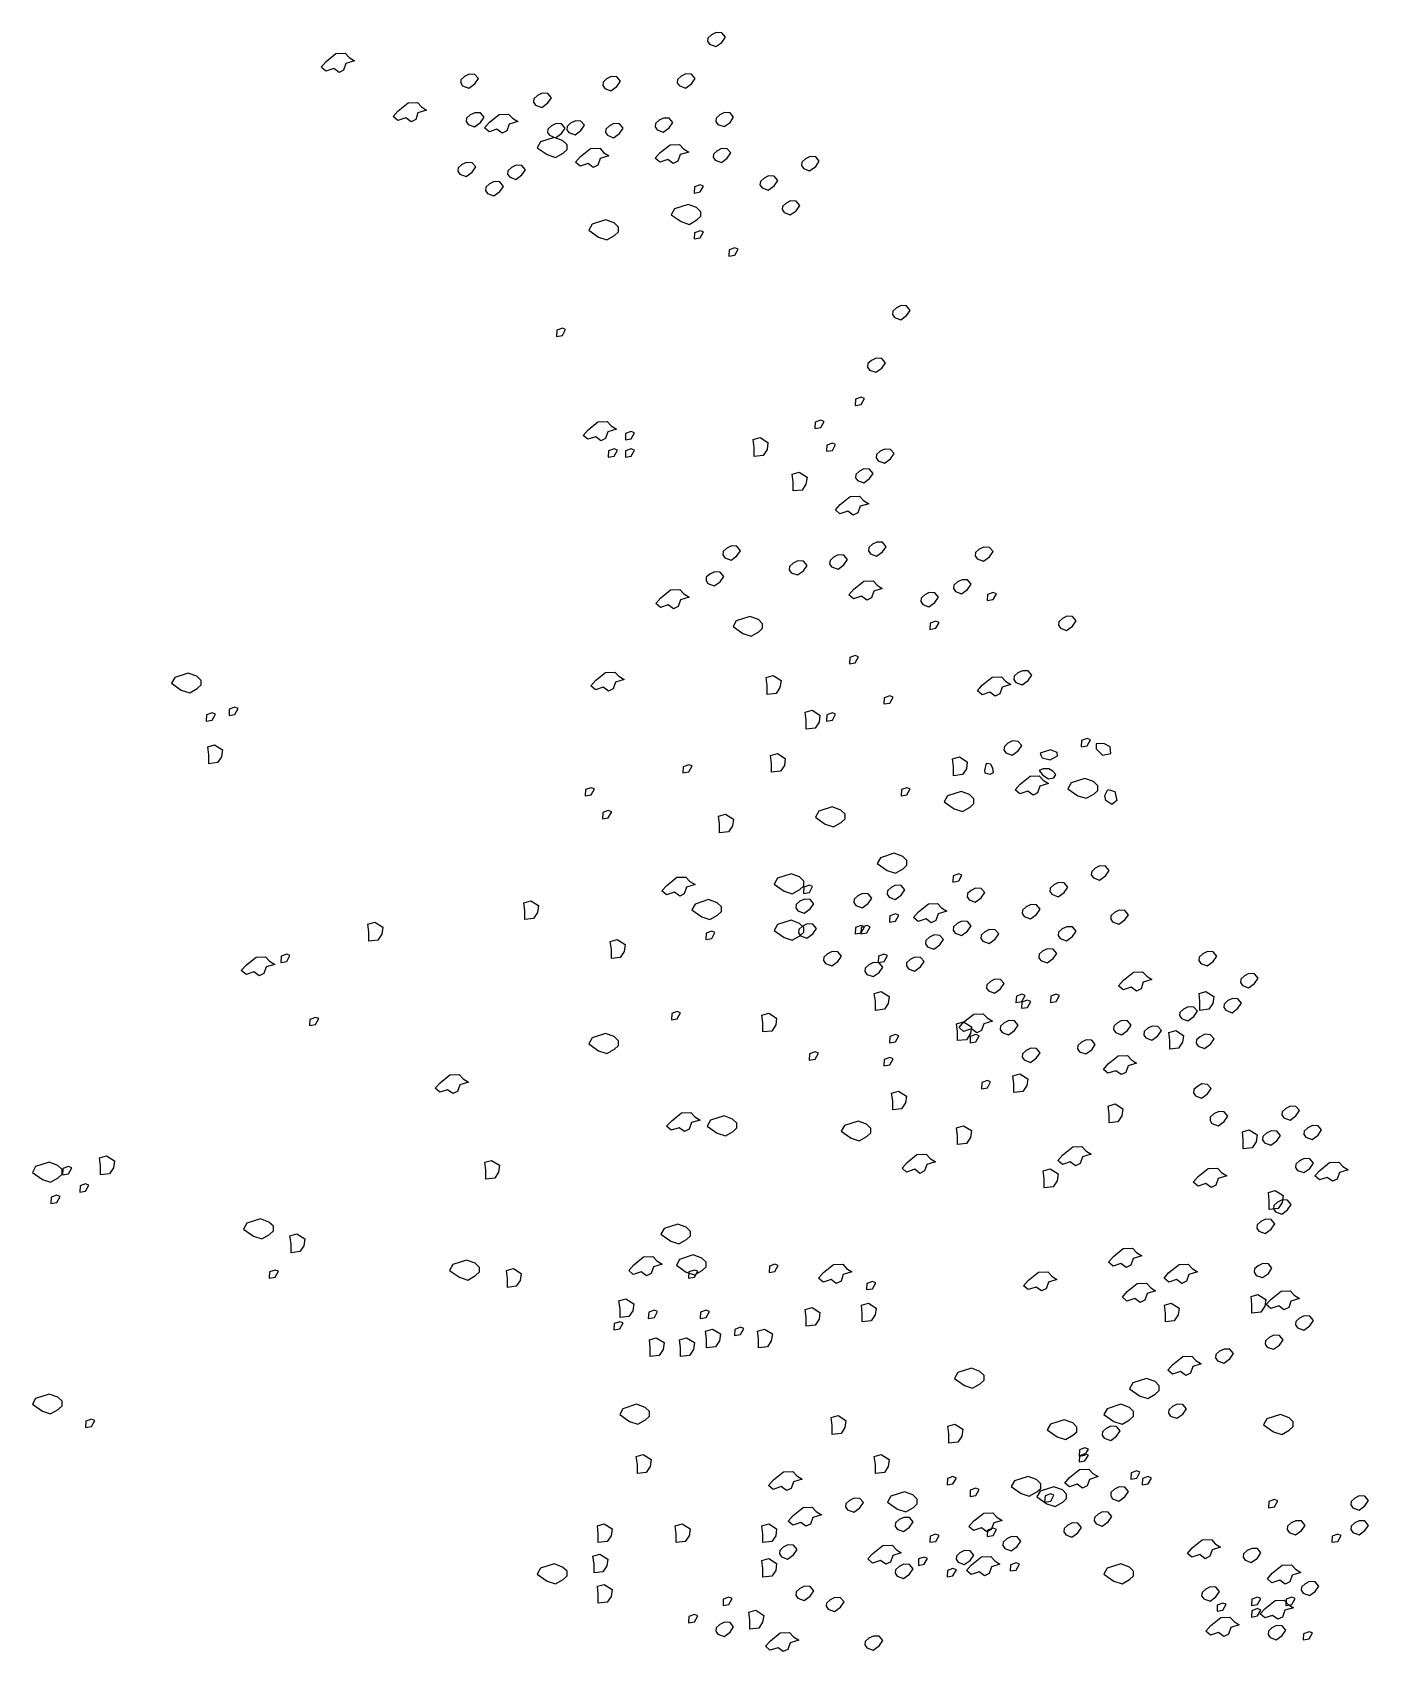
# Model space of a CAD drawing. Header units: millimetres. Extents: x 462666 to 1244237, y 2328025 to 3795663.
# Drawn here: x 1096930 to 1099229, y 2761640 to 2764426 of the extents above; entities that cross this region are included whole.
import ezdxf

# ---------------------------------------------------------------- set-up
doc = ezdxf.new("R2010")
doc.units = ezdxf.units.MM
doc.layers.add('arbre', color=250, linetype='Continuous')

# ---------------------------------------------------------------- blocks, each defined once
blk = doc.blocks.new('arbre3')
at = {"layer": 'arbre', "color": 252}
for points in [[(262.336, 36.192), (262.377, 36.177), (262.417, 36.205), (262.441, 36.24), (262.417, 36.268), (262.38, 36.27), (262.349, 36.255), (262.325, 36.233), (262.323, 36.212)], [(259.812, 36.079), (259.877, 36.131), (259.938, 36.133), (259.964, 36.105), (259.999, 36.083), (259.942, 36.066), (259.927, 36.022), (259.897, 36.007), (259.862, 36.033), (259.81, 36.016), (259.779, 36.042)], [(260.711, 35.918), (260.752, 35.903), (260.791, 35.931), (260.815, 35.966), (260.791, 35.994), (260.754, 35.996), (260.724, 35.981), (260.7, 35.959), (260.698, 35.938)], [(261.646, 35.901), (261.687, 35.886), (261.726, 35.915), (261.75, 35.949), (261.726, 35.978), (261.689, 35.98), (261.659, 35.965), (261.635, 35.943), (261.633, 35.921)], [(262.136, 35.92), (262.178, 35.904), (262.217, 35.933), (262.241, 35.967), (262.217, 35.996), (262.18, 35.998), (262.149, 35.983), (262.125, 35.961), (262.123, 35.939)], [(261.191, 35.792), (261.232, 35.777), (261.272, 35.806), (261.295, 35.84), (261.272, 35.869), (261.235, 35.871), (261.204, 35.855), (261.18, 35.834), (261.178, 35.812)], [(260.287, 35.754), (260.352, 35.806), (260.413, 35.808), (260.439, 35.78), (260.474, 35.758), (260.417, 35.741), (260.402, 35.697), (260.372, 35.682), (260.337, 35.708), (260.285, 35.691), (260.254, 35.717)], [(260.747, 35.664), (260.789, 35.649), (260.828, 35.677), (260.852, 35.712), (260.828, 35.74), (260.791, 35.742), (260.76, 35.727), (260.736, 35.705), (260.734, 35.683)], [(260.887, 35.679), (260.952, 35.731), (261.013, 35.733), (261.039, 35.705), (261.074, 35.683), (261.017, 35.666), (261.002, 35.622), (260.971, 35.607), (260.937, 35.633), (260.885, 35.616), (260.854, 35.642)], [(261.991, 35.629), (262.032, 35.614), (262.071, 35.642), (262.095, 35.677), (262.071, 35.705), (262.034, 35.707), (262.004, 35.692), (261.98, 35.67), (261.978, 35.649)], [(262.391, 35.665), (262.432, 35.65), (262.471, 35.678), (262.495, 35.713), (262.471, 35.741), (262.434, 35.744), (262.404, 35.728), (262.38, 35.707), (262.378, 35.685)], [(261.282, 35.593), (261.323, 35.577), (261.362, 35.606), (261.386, 35.64), (261.362, 35.669), (261.326, 35.671), (261.295, 35.656), (261.271, 35.634), (261.269, 35.612)], [(261.409, 35.611), (261.451, 35.596), (261.49, 35.624), (261.514, 35.659), (261.49, 35.687), (261.453, 35.689), (261.422, 35.674), (261.398, 35.652), (261.396, 35.63)], [(261.664, 35.593), (261.705, 35.577), (261.744, 35.606), (261.768, 35.64), (261.744, 35.669), (261.707, 35.671), (261.677, 35.656), (261.653, 35.634), (261.651, 35.612)], [(261.267, 35.466), (261.322, 35.448), (261.372, 35.476), (261.398, 35.5), (261.398, 35.531), (261.369, 35.559), (261.313, 35.579), (261.224, 35.55), (261.202, 35.511)], [(261.487, 35.454), (261.552, 35.506), (261.613, 35.508), (261.639, 35.48), (261.674, 35.458), (261.617, 35.441), (261.602, 35.397), (261.571, 35.382), (261.537, 35.408), (261.485, 35.391), (261.454, 35.417)], [(262.012, 35.479), (262.077, 35.531), (262.138, 35.533), (262.164, 35.505), (262.199, 35.483), (262.142, 35.466), (262.127, 35.422), (262.096, 35.407), (262.062, 35.433), (262.009, 35.416), (261.979, 35.442)], [(262.373, 35.429), (262.414, 35.414), (262.453, 35.442), (262.477, 35.477), (262.453, 35.505), (262.416, 35.507), (262.386, 35.492), (262.362, 35.47), (262.36, 35.449)], [(260.693, 35.337), (260.734, 35.322), (260.773, 35.35), (260.797, 35.385), (260.773, 35.413), (260.736, 35.415), (260.706, 35.4), (260.682, 35.378), (260.68, 35.356)], [(261.02, 35.319), (261.061, 35.303), (261.1, 35.332), (261.124, 35.366), (261.1, 35.395), (261.063, 35.397), (261.033, 35.382), (261.009, 35.36), (261.007, 35.338)], [(262.954, 35.375), (262.995, 35.359), (263.035, 35.388), (263.058, 35.422), (263.035, 35.451), (262.998, 35.453), (262.967, 35.438), (262.943, 35.416), (262.941, 35.394)], [(260.875, 35.21), (260.916, 35.194), (260.955, 35.223), (260.979, 35.257), (260.955, 35.286), (260.918, 35.288), (260.888, 35.273), (260.864, 35.251), (260.862, 35.229)], [(262.682, 35.247), (262.723, 35.232), (262.762, 35.261), (262.786, 35.295), (262.762, 35.324), (262.725, 35.326), (262.695, 35.31), (262.671, 35.289), (262.668, 35.267)], [(262.236, 35.213), (262.275, 35.22), (262.297, 35.259), (262.275, 35.268), (262.238, 35.255)], [(262.149, 35.025), (262.203, 35.007), (262.253, 35.036), (262.279, 35.06), (262.279, 35.09), (262.251, 35.118), (262.195, 35.138), (262.105, 35.11), (262.084, 35.07)], [(262.827, 35.084), (262.868, 35.069), (262.907, 35.097), (262.931, 35.132), (262.907, 35.16), (262.87, 35.162), (262.84, 35.147), (262.816, 35.125), (262.814, 35.104)], [(261.606, 34.923), (261.661, 34.906), (261.711, 34.934), (261.737, 34.958), (261.737, 34.988), (261.708, 35.017), (261.652, 35.036), (261.563, 35.008), (261.541, 34.969)], [(262.236, 34.911), (262.275, 34.918), (262.297, 34.957), (262.275, 34.965), (262.238, 34.952)], [(262.463, 34.798), (262.502, 34.804), (262.524, 34.843), (262.502, 34.852), (262.465, 34.839)], [(263.554, 34.394), (263.595, 34.378), (263.634, 34.407), (263.658, 34.441), (263.634, 34.47), (263.597, 34.472), (263.567, 34.457), (263.543, 34.435), (263.541, 34.413)], [(261.329, 34.269), (261.368, 34.275), (261.389, 34.314), (261.368, 34.323), (261.331, 34.31)], [(263.39, 34.048), (263.432, 34.033), (263.471, 34.061), (263.495, 34.096), (263.471, 34.124), (263.434, 34.127), (263.403, 34.111), (263.379, 34.09), (263.377, 34.068)], [(263.295, 33.815), (263.334, 33.822), (263.356, 33.861), (263.334, 33.869), (263.297, 33.856)], [(261.537, 33.655), (261.602, 33.707), (261.663, 33.709), (261.689, 33.681), (261.724, 33.659), (261.667, 33.642), (261.652, 33.598), (261.621, 33.583), (261.587, 33.609), (261.535, 33.592), (261.504, 33.618)], [(263.03, 33.664), (263.069, 33.67), (263.091, 33.709), (263.069, 33.718), (263.032, 33.705)], [(261.782, 33.588), (261.821, 33.595), (261.843, 33.634), (261.821, 33.643), (261.784, 33.63)], [(262.63, 33.479), (262.63, 33.538), (262.623, 33.59), (262.669, 33.603), (262.721, 33.571), (262.715, 33.525), (262.689, 33.486)], [(261.669, 33.475), (261.708, 33.481), (261.73, 33.521), (261.708, 33.529), (261.671, 33.516)], [(261.782, 33.475), (261.821, 33.481), (261.843, 33.521), (261.821, 33.529), (261.784, 33.516)], [(263.106, 33.513), (263.145, 33.519), (263.166, 33.558), (263.145, 33.567), (263.108, 33.554)], [(263.447, 33.45), (263.488, 33.435), (263.527, 33.463), (263.551, 33.498), (263.527, 33.526), (263.49, 33.528), (263.46, 33.513), (263.436, 33.491), (263.434, 33.47)], [(262.886, 33.252), (262.886, 33.31), (262.88, 33.362), (262.926, 33.375), (262.978, 33.343), (262.971, 33.297), (262.945, 33.258)], [(263.31, 33.32), (263.351, 33.305), (263.39, 33.333), (263.414, 33.368), (263.39, 33.396), (263.353, 33.398), (263.323, 33.383), (263.299, 33.361), (263.297, 33.339)], [(263.197, 33.164), (263.263, 33.216), (263.323, 33.218), (263.35, 33.19), (263.384, 33.168), (263.328, 33.151), (263.313, 33.107), (263.282, 33.092), (263.247, 33.118), (263.195, 33.101), (263.165, 33.127)], [(262.437, 32.812), (262.478, 32.796), (262.517, 32.825), (262.541, 32.859), (262.517, 32.888), (262.48, 32.89), (262.45, 32.875), (262.426, 32.853), (262.424, 32.831)], [(263.14, 32.753), (263.182, 32.738), (263.221, 32.766), (263.245, 32.801), (263.221, 32.829), (263.184, 32.831), (263.153, 32.816), (263.13, 32.794), (263.127, 32.773)], [(263.395, 32.838), (263.436, 32.822), (263.475, 32.851), (263.499, 32.885), (263.475, 32.914), (263.438, 32.916), (263.408, 32.901), (263.384, 32.879), (263.382, 32.857)], [(264.098, 32.805), (264.14, 32.79), (264.179, 32.818), (264.203, 32.853), (264.179, 32.881), (264.142, 32.883), (264.111, 32.868), (264.088, 32.846), (264.085, 32.825)], [(262.873, 32.714), (262.915, 32.699), (262.954, 32.727), (262.978, 32.762), (262.954, 32.79), (262.917, 32.792), (262.886, 32.777), (262.862, 32.755), (262.86, 32.733)], [(262.326, 32.642), (262.367, 32.627), (262.406, 32.655), (262.43, 32.69), (262.406, 32.718), (262.369, 32.72), (262.339, 32.705), (262.315, 32.684), (262.313, 32.662)], [(263.287, 32.605), (263.352, 32.658), (263.413, 32.66), (263.439, 32.631), (263.473, 32.61), (263.417, 32.592), (263.402, 32.549), (263.371, 32.534), (263.337, 32.56), (263.284, 32.542), (263.254, 32.568)], [(263.955, 32.59), (263.996, 32.575), (264.035, 32.603), (264.059, 32.638), (264.035, 32.666), (263.999, 32.668), (263.968, 32.653), (263.944, 32.631), (263.942, 32.61)], [(262.015, 32.549), (262.08, 32.601), (262.141, 32.603), (262.167, 32.575), (262.202, 32.553), (262.146, 32.536), (262.13, 32.492), (262.1, 32.477), (262.065, 32.503), (262.013, 32.486), (261.983, 32.512)], [(263.74, 32.505), (263.781, 32.49), (263.82, 32.518), (263.844, 32.553), (263.82, 32.581), (263.783, 32.584), (263.753, 32.568), (263.729, 32.547), (263.727, 32.525)], [(264.164, 32.53), (264.203, 32.537), (264.225, 32.576), (264.203, 32.584), (264.167, 32.571)], [(262.556, 32.313), (262.61, 32.296), (262.66, 32.324), (262.686, 32.348), (262.686, 32.378), (262.658, 32.406), (262.601, 32.426), (262.512, 32.398), (262.491, 32.359)], [(264.646, 32.349), (264.687, 32.334), (264.726, 32.362), (264.75, 32.397), (264.726, 32.425), (264.689, 32.427), (264.659, 32.412), (264.635, 32.39), (264.633, 32.369)], [(263.786, 32.341), (263.825, 32.348), (263.847, 32.387), (263.825, 32.395), (263.788, 32.382)], [(263.257, 32.114), (263.296, 32.121), (263.318, 32.16), (263.296, 32.169), (263.259, 32.156)], [(258.859, 31.94), (258.914, 31.923), (258.964, 31.951), (258.99, 31.975), (258.99, 32.005), (258.962, 32.034), (258.905, 32.053), (258.816, 32.025), (258.794, 31.986)], [(261.587, 32.006), (261.652, 32.058), (261.713, 32.06), (261.739, 32.032), (261.774, 32.01), (261.717, 31.993), (261.702, 31.949), (261.671, 31.934), (261.637, 31.96), (261.585, 31.943), (261.554, 31.969)], [(262.715, 31.913), (262.715, 31.971), (262.709, 32.024), (262.755, 32.037), (262.807, 32.004), (262.8, 31.958), (262.774, 31.919)], [(264.132, 31.974), (264.197, 32.026), (264.258, 32.028), (264.284, 32), (264.319, 31.978), (264.263, 31.961), (264.247, 31.917), (264.217, 31.902), (264.182, 31.928), (264.13, 31.911), (264.1, 31.937)], [(264.353, 31.991), (264.394, 31.976), (264.433, 32.004), (264.457, 32.039), (264.433, 32.067), (264.396, 32.069), (264.366, 32.054), (264.342, 32.032), (264.34, 32.01)], [(263.484, 31.85), (263.523, 31.856), (263.545, 31.895), (263.523, 31.904), (263.486, 31.891)], [(259.022, 31.736), (259.061, 31.743), (259.083, 31.782), (259.061, 31.791), (259.024, 31.778)], [(259.173, 31.774), (259.212, 31.781), (259.234, 31.82), (259.212, 31.828), (259.175, 31.815)], [(262.972, 31.685), (262.972, 31.744), (262.965, 31.796), (263.011, 31.809), (263.063, 31.776), (263.057, 31.731), (263.031, 31.691)], [(263.106, 31.736), (263.145, 31.743), (263.166, 31.782), (263.145, 31.791), (263.108, 31.778)], [(259.039, 31.457), (259.039, 31.516), (259.033, 31.568), (259.078, 31.581), (259.131, 31.548), (259.124, 31.503), (259.098, 31.464)], [(264.287, 31.528), (264.329, 31.513), (264.368, 31.541), (264.392, 31.576), (264.368, 31.604), (264.331, 31.607), (264.3, 31.591), (264.277, 31.57), (264.274, 31.548)], [(264.783, 31.567), (264.822, 31.574), (264.844, 31.613), (264.822, 31.622), (264.785, 31.609)], [(264.881, 31.554), (264.924, 31.513), (264.979, 31.524), (264.974, 31.567), (264.931, 31.589), (264.881, 31.587)], [(262.16, 31.396), (262.199, 31.403), (262.221, 31.442), (262.199, 31.45), (262.163, 31.437)], [(262.744, 31.4), (262.744, 31.459), (262.737, 31.511), (262.783, 31.524), (262.835, 31.491), (262.829, 31.446), (262.803, 31.407)], [(263.942, 31.378), (263.942, 31.437), (263.936, 31.489), (263.981, 31.502), (264.033, 31.47), (264.027, 31.424), (264.001, 31.385)], [(264.148, 31.411), (264.159, 31.461), (264.187, 31.457), (264.2, 31.428), (264.203, 31.396), (264.181, 31.385), (264.15, 31.394)], [(264.526, 31.496), (264.579, 31.483), (264.626, 31.509), (264.624, 31.53), (264.581, 31.548), (264.54, 31.535), (264.513, 31.526), (264.518, 31.513)], [(264.381, 31.322), (264.446, 31.374), (264.507, 31.376), (264.533, 31.348), (264.568, 31.326), (264.511, 31.309), (264.496, 31.265), (264.466, 31.25), (264.431, 31.276), (264.379, 31.259), (264.348, 31.285)], [(264.531, 31.381), (264.568, 31.357), (264.603, 31.363), (264.616, 31.385), (264.596, 31.407), (264.57, 31.422), (264.533, 31.424), (264.507, 31.411)], [(264.761, 31.246), (264.816, 31.229), (264.866, 31.257), (264.892, 31.281), (264.892, 31.311), (264.863, 31.339), (264.807, 31.359), (264.718, 31.331), (264.696, 31.292)], [(261.518, 31.245), (261.557, 31.251), (261.578, 31.291), (261.557, 31.299), (261.52, 31.286)], [(263.597, 31.245), (263.636, 31.251), (263.658, 31.291), (263.636, 31.299), (263.599, 31.286)], [(263.946, 31.16), (264.001, 31.143), (264.051, 31.171), (264.077, 31.195), (264.077, 31.226), (264.048, 31.254), (263.992, 31.273), (263.903, 31.245), (263.881, 31.206)], [(264.939, 31.248), (264.959, 31.287), (265.004, 31.274), (265.017, 31.215), (264.985, 31.189), (264.946, 31.215)], [(261.631, 31.094), (261.67, 31.1), (261.692, 31.139), (261.67, 31.148), (261.633, 31.135)], [(262.402, 31.001), (262.402, 31.06), (262.395, 31.112), (262.441, 31.125), (262.493, 31.092), (262.487, 31.047), (262.461, 31.008)], [(263.098, 31.059), (263.153, 31.041), (263.203, 31.07), (263.229, 31.094), (263.229, 31.124), (263.201, 31.152), (263.144, 31.172), (263.055, 31.144), (263.033, 31.104)], [(263.505, 30.754), (263.56, 30.736), (263.61, 30.765), (263.636, 30.788), (263.636, 30.819), (263.608, 30.847), (263.551, 30.867), (263.462, 30.838), (263.44, 30.799)], [(262.055, 30.656), (262.12, 30.709), (262.181, 30.711), (262.207, 30.682), (262.242, 30.661), (262.185, 30.643), (262.17, 30.6), (262.14, 30.585), (262.105, 30.611), (262.053, 30.593), (262.022, 30.619)], [(262.827, 30.618), (262.881, 30.601), (262.931, 30.629), (262.958, 30.653), (262.958, 30.683), (262.929, 30.712), (262.873, 30.731), (262.784, 30.703), (262.762, 30.664)], [(263.937, 30.678), (263.977, 30.685), (263.998, 30.724), (263.977, 30.732), (263.94, 30.719)], [(264.863, 30.706), (264.904, 30.69), (264.943, 30.719), (264.967, 30.753), (264.943, 30.782), (264.906, 30.784), (264.876, 30.769), (264.852, 30.747), (264.849, 30.725)], [(262.954, 30.602), (262.994, 30.609), (263.015, 30.648), (262.994, 30.657), (262.957, 30.644)], [(263.299, 30.524), (263.341, 30.509), (263.38, 30.537), (263.404, 30.572), (263.38, 30.6), (263.343, 30.602), (263.313, 30.587), (263.289, 30.565), (263.286, 30.543)], [(263.518, 30.578), (263.559, 30.563), (263.598, 30.591), (263.622, 30.626), (263.598, 30.654), (263.561, 30.657), (263.531, 30.641), (263.507, 30.62), (263.505, 30.598)], [(264.045, 30.56), (264.086, 30.545), (264.125, 30.573), (264.149, 30.608), (264.125, 30.636), (264.088, 30.638), (264.058, 30.623), (264.034, 30.602), (264.032, 30.58)], [(264.59, 30.597), (264.631, 30.581), (264.67, 30.61), (264.694, 30.644), (264.67, 30.673), (264.633, 30.675), (264.603, 30.66), (264.579, 30.638), (264.577, 30.616)], [(261.12, 30.432), (261.12, 30.49), (261.113, 30.542), (261.159, 30.555), (261.211, 30.523), (261.204, 30.477), (261.178, 30.438)], [(262.285, 30.449), (262.339, 30.431), (262.389, 30.459), (262.415, 30.483), (262.415, 30.514), (262.387, 30.542), (262.33, 30.562), (262.241, 30.533), (262.219, 30.494)], [(262.918, 30.488), (262.959, 30.472), (262.998, 30.501), (263.022, 30.535), (262.998, 30.564), (262.961, 30.566), (262.931, 30.551), (262.907, 30.529), (262.905, 30.507)], [(263.712, 30.481), (263.777, 30.534), (263.838, 30.536), (263.864, 30.507), (263.898, 30.486), (263.842, 30.468), (263.827, 30.425), (263.796, 30.41), (263.762, 30.436), (263.709, 30.418), (263.679, 30.444)], [(264.408, 30.451), (264.449, 30.436), (264.489, 30.464), (264.512, 30.499), (264.489, 30.527), (264.452, 30.529), (264.421, 30.514), (264.397, 30.493), (264.395, 30.471)], [(264.99, 30.415), (265.031, 30.4), (265.07, 30.428), (265.094, 30.463), (265.07, 30.491), (265.033, 30.493), (265.003, 30.478), (264.979, 30.456), (264.977, 30.434)], [(260.094, 30.289), (260.094, 30.348), (260.087, 30.4), (260.133, 30.413), (260.185, 30.38), (260.178, 30.335), (260.152, 30.296)], [(262.827, 30.313), (262.881, 30.296), (262.931, 30.324), (262.958, 30.348), (262.958, 30.378), (262.929, 30.406), (262.873, 30.426), (262.784, 30.398), (262.762, 30.359)], [(262.936, 30.324), (262.977, 30.309), (263.016, 30.337), (263.04, 30.372), (263.016, 30.4), (262.979, 30.402), (262.949, 30.387), (262.925, 30.365), (262.923, 30.344)], [(263.295, 30.338), (263.334, 30.344), (263.356, 30.383), (263.334, 30.392), (263.297, 30.379)], [(263.332, 30.338), (263.372, 30.344), (263.393, 30.383), (263.372, 30.392), (263.335, 30.379)], [(263.522, 30.413), (263.561, 30.42), (263.582, 30.459), (263.561, 30.468), (263.524, 30.455)], [(263.954, 30.342), (263.995, 30.327), (264.034, 30.355), (264.058, 30.39), (264.034, 30.418), (263.997, 30.42), (263.967, 30.405), (263.943, 30.384), (263.941, 30.362)], [(264.644, 30.306), (264.686, 30.291), (264.725, 30.319), (264.749, 30.354), (264.725, 30.382), (264.688, 30.384), (264.657, 30.369), (264.634, 30.347), (264.631, 30.325)], [(261.69, 30.175), (261.69, 30.234), (261.683, 30.286), (261.729, 30.299), (261.781, 30.266), (261.774, 30.221), (261.748, 30.182)], [(262.312, 30.3), (262.351, 30.307), (262.372, 30.346), (262.351, 30.354), (262.314, 30.341)], [(263.772, 30.251), (263.813, 30.236), (263.852, 30.264), (263.876, 30.299), (263.852, 30.327), (263.815, 30.33), (263.785, 30.314), (263.761, 30.293), (263.759, 30.271)], [(264.136, 30.288), (264.177, 30.273), (264.216, 30.301), (264.24, 30.336), (264.216, 30.364), (264.179, 30.366), (264.149, 30.351), (264.125, 30.329), (264.122, 30.307)], [(259.287, 30.132), (259.352, 30.184), (259.413, 30.186), (259.439, 30.158), (259.474, 30.136), (259.417, 30.119), (259.402, 30.075), (259.372, 30.06), (259.337, 30.086), (259.285, 30.069), (259.254, 30.095)], [(259.514, 30.149), (259.553, 30.155), (259.574, 30.195), (259.553, 30.203), (259.516, 30.19)], [(263.1, 30.142), (263.141, 30.127), (263.18, 30.155), (263.204, 30.19), (263.18, 30.218), (263.143, 30.221), (263.113, 30.205), (263.089, 30.184), (263.087, 30.162)], [(263.446, 30.149), (263.485, 30.155), (263.507, 30.195), (263.485, 30.203), (263.448, 30.19)], [(263.645, 30.106), (263.686, 30.091), (263.725, 30.119), (263.749, 30.154), (263.725, 30.182), (263.688, 30.184), (263.658, 30.169), (263.634, 30.147), (263.632, 30.126)], [(264.517, 30.161), (264.558, 30.145), (264.598, 30.174), (264.622, 30.208), (264.598, 30.237), (264.561, 30.239), (264.53, 30.224), (264.506, 30.202), (264.504, 30.18)], [(265.571, 30.142), (265.613, 30.127), (265.652, 30.155), (265.676, 30.19), (265.652, 30.218), (265.615, 30.221), (265.584, 30.205), (265.56, 30.184), (265.558, 30.162)], [(263.372, 30.07), (263.413, 30.055), (263.453, 30.083), (263.477, 30.118), (263.453, 30.146), (263.416, 30.148), (263.385, 30.133), (263.361, 30.111), (263.359, 30.089)], [(265.061, 30.032), (265.127, 30.084), (265.187, 30.086), (265.214, 30.058), (265.248, 30.036), (265.192, 30.019), (265.177, 29.975), (265.146, 29.96), (265.111, 29.986), (265.059, 29.969), (265.029, 29.995)], [(265.844, 29.997), (265.885, 29.982), (265.924, 30.01), (265.948, 30.045), (265.924, 30.073), (265.887, 30.075), (265.857, 30.06), (265.833, 30.038), (265.831, 30.017)], [(263.428, 29.833), (263.428, 29.892), (263.421, 29.944), (263.467, 29.957), (263.519, 29.925), (263.513, 29.879), (263.487, 29.84)], [(264.172, 29.961), (264.213, 29.946), (264.252, 29.974), (264.276, 30.009), (264.252, 30.037), (264.215, 30.039), (264.185, 30.024), (264.161, 30.002), (264.159, 29.98)], [(265.565, 29.833), (265.565, 29.892), (265.559, 29.944), (265.604, 29.957), (265.656, 29.925), (265.65, 29.879), (265.624, 29.84)], [(264.353, 29.884), (264.393, 29.891), (264.414, 29.93), (264.393, 29.939), (264.356, 29.926)], [(264.391, 29.847), (264.43, 29.853), (264.452, 29.892), (264.43, 29.901), (264.393, 29.888)], [(264.58, 29.884), (264.619, 29.891), (264.641, 29.93), (264.619, 29.939), (264.582, 29.926)], [(265.444, 29.779), (265.485, 29.764), (265.525, 29.792), (265.548, 29.827), (265.525, 29.855), (265.488, 29.857), (265.457, 29.842), (265.433, 29.82), (265.431, 29.799)], [(265.735, 29.834), (265.776, 29.818), (265.815, 29.847), (265.839, 29.881), (265.815, 29.91), (265.778, 29.912), (265.748, 29.897), (265.724, 29.875), (265.722, 29.853)], [(259.703, 29.733), (259.742, 29.74), (259.764, 29.779), (259.742, 29.787), (259.705, 29.774)], [(262.085, 29.771), (262.124, 29.777), (262.146, 29.817), (262.124, 29.825), (262.087, 29.812)], [(262.687, 29.691), (262.687, 29.75), (262.68, 29.802), (262.726, 29.815), (262.778, 29.782), (262.772, 29.737), (262.746, 29.697)], [(263.969, 29.634), (263.969, 29.693), (263.963, 29.745), (264.008, 29.758), (264.061, 29.725), (264.054, 29.68), (264.028, 29.64)], [(264.011, 29.757), (264.077, 29.809), (264.138, 29.811), (264.164, 29.783), (264.198, 29.761), (264.142, 29.744), (264.127, 29.7), (264.096, 29.685), (264.061, 29.711), (264.009, 29.694), (263.979, 29.72)], [(264.263, 29.688), (264.304, 29.673), (264.343, 29.701), (264.367, 29.736), (264.343, 29.764), (264.306, 29.766), (264.276, 29.751), (264.252, 29.729), (264.25, 29.708)], [(265.008, 29.688), (265.049, 29.673), (265.088, 29.701), (265.112, 29.736), (265.088, 29.764), (265.051, 29.766), (265.021, 29.751), (264.997, 29.729), (264.995, 29.708)], [(261.606, 29.567), (261.661, 29.55), (261.711, 29.578), (261.737, 29.602), (261.737, 29.632), (261.708, 29.661), (261.652, 29.68), (261.563, 29.652), (261.541, 29.613)], [(263.522, 29.62), (263.561, 29.626), (263.582, 29.665), (263.561, 29.674), (263.524, 29.661)], [(264.051, 29.62), (264.09, 29.626), (264.112, 29.665), (264.09, 29.674), (264.053, 29.661)], [(264.772, 29.561), (264.813, 29.546), (264.852, 29.574), (264.876, 29.609), (264.852, 29.637), (264.815, 29.639), (264.785, 29.624), (264.761, 29.602), (264.759, 29.581)], [(265.208, 29.652), (265.249, 29.637), (265.288, 29.665), (265.312, 29.7), (265.288, 29.728), (265.251, 29.73), (265.221, 29.715), (265.197, 29.693), (265.195, 29.671)], [(265.366, 29.577), (265.366, 29.636), (265.359, 29.688), (265.405, 29.701), (265.457, 29.668), (265.45, 29.623), (265.424, 29.584)], [(265.553, 29.597), (265.594, 29.582), (265.634, 29.61), (265.658, 29.645), (265.634, 29.673), (265.597, 29.676), (265.566, 29.66), (265.542, 29.639), (265.54, 29.617)], [(262.992, 29.506), (263.031, 29.513), (263.053, 29.552), (263.031, 29.561), (262.994, 29.548)], [(264.408, 29.507), (264.449, 29.491), (264.489, 29.52), (264.512, 29.554), (264.489, 29.583), (264.452, 29.585), (264.421, 29.57), (264.397, 29.548), (264.395, 29.526)], [(264.961, 29.482), (265.027, 29.534), (265.087, 29.536), (265.114, 29.508), (265.148, 29.486), (265.092, 29.469), (265.077, 29.425), (265.046, 29.41), (265.011, 29.436), (264.959, 29.419), (264.929, 29.445)], [(263.484, 29.469), (263.523, 29.475), (263.545, 29.514), (263.523, 29.523), (263.486, 29.51)], [(260.562, 29.357), (260.627, 29.409), (260.688, 29.411), (260.714, 29.383), (260.749, 29.361), (260.692, 29.344), (260.677, 29.3), (260.647, 29.285), (260.612, 29.311), (260.56, 29.294), (260.529, 29.32)], [(264.127, 29.317), (264.166, 29.324), (264.187, 29.363), (264.166, 29.372), (264.129, 29.359)], [(264.34, 29.292), (264.34, 29.351), (264.333, 29.403), (264.379, 29.416), (264.431, 29.383), (264.425, 29.338), (264.398, 29.299)], [(265.535, 29.27), (265.576, 29.255), (265.615, 29.283), (265.639, 29.318), (265.615, 29.346), (265.578, 29.349), (265.548, 29.333), (265.524, 29.312), (265.522, 29.29)], [(263.542, 29.178), (263.542, 29.237), (263.535, 29.289), (263.581, 29.302), (263.633, 29.269), (263.627, 29.224), (263.601, 29.185)], [(264.967, 29.093), (264.967, 29.151), (264.96, 29.203), (265.006, 29.217), (265.058, 29.184), (265.051, 29.138), (265.025, 29.099)], [(262.087, 29.107), (262.152, 29.159), (262.213, 29.161), (262.239, 29.133), (262.274, 29.111), (262.217, 29.094), (262.202, 29.051), (262.171, 29.035), (262.137, 29.061), (262.084, 29.044), (262.054, 29.07)], [(262.386, 29.025), (262.441, 29.008), (262.491, 29.036), (262.517, 29.06), (262.517, 29.09), (262.488, 29.118), (262.432, 29.138), (262.343, 29.11), (262.321, 29.071)], [(263.268, 28.991), (263.322, 28.974), (263.372, 29.002), (263.398, 29.026), (263.398, 29.056), (263.37, 29.084), (263.314, 29.104), (263.225, 29.076), (263.203, 29.037)], [(265.644, 29.089), (265.685, 29.073), (265.724, 29.102), (265.748, 29.136), (265.724, 29.165), (265.688, 29.167), (265.657, 29.152), (265.633, 29.13), (265.631, 29.108)], [(266.117, 29.125), (266.158, 29.11), (266.197, 29.138), (266.221, 29.173), (266.197, 29.201), (266.16, 29.203), (266.13, 29.188), (266.106, 29.166), (266.104, 29.145)], [(263.969, 28.95), (263.969, 29.009), (263.963, 29.061), (264.008, 29.074), (264.061, 29.042), (264.054, 28.996), (264.028, 28.957)], [(265.85, 28.922), (265.85, 28.98), (265.844, 29.033), (265.889, 29.046), (265.941, 29.013), (265.935, 28.967), (265.909, 28.928)], [(265.989, 28.961), (266.031, 28.946), (266.07, 28.975), (266.094, 29.009), (266.07, 29.038), (266.033, 29.04), (266.002, 29.025), (265.979, 29.003), (265.976, 28.981)], [(266.262, 28.998), (266.303, 28.983), (266.342, 29.011), (266.366, 29.046), (266.342, 29.074), (266.305, 29.076), (266.275, 29.061), (266.251, 29.039), (266.249, 29.017)], [(263.637, 28.832), (263.702, 28.884), (263.763, 28.887), (263.789, 28.858), (263.823, 28.837), (263.767, 28.819), (263.752, 28.776), (263.721, 28.76), (263.687, 28.787), (263.634, 28.769), (263.604, 28.795)], [(264.661, 28.882), (264.727, 28.934), (264.788, 28.936), (264.814, 28.908), (264.848, 28.887), (264.792, 28.869), (264.777, 28.826), (264.746, 28.81), (264.711, 28.837), (264.659, 28.819), (264.629, 28.845)], [(257.944, 28.72), (257.998, 28.702), (258.048, 28.731), (258.074, 28.755), (258.074, 28.785), (258.046, 28.813), (257.989, 28.833), (257.9, 28.805), (257.879, 28.765)], [(258.077, 28.75), (258.116, 28.757), (258.138, 28.796), (258.116, 28.805), (258.079, 28.792)], [(258.327, 28.751), (258.327, 28.81), (258.32, 28.862), (258.366, 28.875), (258.418, 28.842), (258.412, 28.797), (258.386, 28.757)], [(260.863, 28.722), (260.863, 28.781), (260.857, 28.833), (260.902, 28.846), (260.954, 28.814), (260.948, 28.768), (260.922, 28.729)], [(264.539, 28.665), (264.539, 28.724), (264.533, 28.776), (264.578, 28.789), (264.631, 28.757), (264.624, 28.711), (264.598, 28.672)], [(265.554, 28.74), (265.619, 28.792), (265.68, 28.794), (265.706, 28.766), (265.741, 28.744), (265.684, 28.727), (265.669, 28.683), (265.639, 28.668), (265.604, 28.694), (265.552, 28.677), (265.521, 28.703)], [(266.207, 28.78), (266.249, 28.765), (266.288, 28.793), (266.312, 28.828), (266.288, 28.856), (266.251, 28.858), (266.221, 28.843), (266.197, 28.821), (266.194, 28.799)], [(266.353, 28.78), (266.418, 28.832), (266.479, 28.834), (266.505, 28.806), (266.54, 28.784), (266.483, 28.767), (266.468, 28.723), (266.438, 28.708), (266.403, 28.734), (266.351, 28.717), (266.32, 28.743)], [(258.19, 28.637), (258.229, 28.644), (258.251, 28.683), (258.229, 28.691), (258.192, 28.678)], [(258.001, 28.561), (258.04, 28.568), (258.062, 28.607), (258.04, 28.616), (258.003, 28.603)], [(266.021, 28.523), (266.021, 28.582), (266.015, 28.634), (266.06, 28.647), (266.112, 28.614), (266.106, 28.569), (266.08, 28.53)], [(266.062, 28.507), (266.103, 28.492), (266.142, 28.52), (266.166, 28.555), (266.142, 28.583), (266.106, 28.586), (266.075, 28.57), (266.051, 28.549), (266.049, 28.527)], [(259.334, 28.347), (259.389, 28.33), (259.439, 28.358), (259.465, 28.382), (259.465, 28.412), (259.436, 28.44), (259.38, 28.46), (259.291, 28.432), (259.269, 28.393)], [(265.953, 28.38), (265.994, 28.365), (266.033, 28.393), (266.057, 28.428), (266.033, 28.456), (265.996, 28.458), (265.966, 28.443), (265.942, 28.421), (265.94, 28.4)], [(259.581, 28.238), (259.581, 28.297), (259.574, 28.349), (259.62, 28.362), (259.672, 28.329), (259.666, 28.284), (259.639, 28.245)], [(262.081, 28.313), (262.135, 28.296), (262.185, 28.324), (262.211, 28.348), (262.211, 28.378), (262.183, 28.406), (262.127, 28.426), (262.038, 28.398), (262.016, 28.359)], [(264.995, 28.213), (265.06, 28.265), (265.121, 28.267), (265.147, 28.239), (265.182, 28.217), (265.125, 28.2), (265.11, 28.156), (265.08, 28.141), (265.045, 28.167), (264.993, 28.15), (264.962, 28.176)], [(260.691, 28.076), (260.745, 28.058), (260.795, 28.087), (260.821, 28.111), (260.821, 28.141), (260.793, 28.169), (260.736, 28.189), (260.647, 28.16), (260.625, 28.121)], [(261.837, 28.158), (261.902, 28.21), (261.963, 28.212), (261.989, 28.184), (262.024, 28.162), (261.967, 28.144), (261.952, 28.101), (261.921, 28.086), (261.887, 28.112), (261.834, 28.095), (261.804, 28.121)], [(262.183, 28.11), (262.237, 28.092), (262.287, 28.121), (262.313, 28.144), (262.313, 28.175), (262.285, 28.203), (262.228, 28.223), (262.139, 28.194), (262.118, 28.155)], [(262.728, 28.108), (262.767, 28.114), (262.788, 28.154), (262.767, 28.162), (262.73, 28.149)], [(263.087, 28.108), (263.152, 28.16), (263.213, 28.162), (263.239, 28.134), (263.273, 28.112), (263.217, 28.095), (263.202, 28.051), (263.171, 28.036), (263.137, 28.062), (263.084, 28.045), (263.054, 28.071)], [(265.361, 28.108), (265.427, 28.16), (265.487, 28.162), (265.514, 28.134), (265.548, 28.112), (265.492, 28.095), (265.477, 28.051), (265.446, 28.036), (265.411, 28.062), (265.359, 28.045), (265.329, 28.071)], [(265.935, 28.089), (265.976, 28.074), (266.015, 28.102), (266.039, 28.137), (266.015, 28.165), (265.978, 28.168), (265.948, 28.152), (265.924, 28.131), (265.922, 28.109)], [(259.438, 28.07), (259.477, 28.077), (259.499, 28.116), (259.477, 28.124), (259.44, 28.111)], [(261.006, 28.01), (261.006, 28.069), (260.999, 28.121), (261.045, 28.134), (261.097, 28.101), (261.09, 28.056), (261.064, 28.017)], [(262.198, 28.07), (262.237, 28.077), (262.259, 28.116), (262.237, 28.124), (262.2, 28.111)], [(263.37, 27.995), (263.409, 28.001), (263.431, 28.04), (263.409, 28.049), (263.372, 28.036)], [(264.436, 28.058), (264.502, 28.11), (264.563, 28.112), (264.589, 28.084), (264.623, 28.062), (264.567, 28.045), (264.552, 28.001), (264.521, 27.986), (264.486, 28.012), (264.434, 27.995), (264.404, 28.021)], [(265.086, 27.983), (265.152, 28.035), (265.212, 28.037), (265.239, 28.009), (265.273, 27.987), (265.217, 27.97), (265.202, 27.926), (265.171, 27.911), (265.136, 27.937), (265.084, 27.92), (265.054, 27.946)], [(261.747, 27.811), (261.747, 27.87), (261.74, 27.922), (261.786, 27.935), (261.838, 27.902), (261.831, 27.856), (261.805, 27.817)], [(265.907, 27.839), (265.907, 27.898), (265.901, 27.95), (265.946, 27.963), (265.998, 27.931), (265.992, 27.885), (265.966, 27.846)], [(266.033, 27.933), (266.099, 27.985), (266.159, 27.987), (266.186, 27.959), (266.22, 27.937), (266.164, 27.92), (266.149, 27.877), (266.118, 27.861), (266.083, 27.888), (266.031, 27.87), (266.001, 27.896)], [(261.933, 27.806), (261.973, 27.812), (261.994, 27.851), (261.973, 27.86), (261.936, 27.847)], [(262.274, 27.806), (262.313, 27.812), (262.335, 27.851), (262.313, 27.86), (262.276, 27.847)], [(262.972, 27.754), (262.972, 27.813), (262.965, 27.865), (263.011, 27.878), (263.063, 27.845), (263.057, 27.8), (263.031, 27.76)], [(263.342, 27.782), (263.342, 27.841), (263.336, 27.893), (263.382, 27.906), (263.434, 27.874), (263.427, 27.828), (263.401, 27.789)], [(265.337, 27.782), (265.337, 27.841), (265.331, 27.893), (265.376, 27.906), (265.428, 27.874), (265.422, 27.828), (265.396, 27.789)], [(266.207, 27.744), (266.249, 27.729), (266.288, 27.757), (266.312, 27.792), (266.288, 27.82), (266.251, 27.822), (266.221, 27.807), (266.197, 27.786), (266.194, 27.764)], [(261.707, 27.73), (261.746, 27.737), (261.767, 27.776), (261.746, 27.784), (261.709, 27.771)], [(262.317, 27.611), (262.317, 27.67), (262.31, 27.722), (262.356, 27.735), (262.408, 27.703), (262.401, 27.657), (262.375, 27.618)], [(262.501, 27.692), (262.54, 27.699), (262.562, 27.738), (262.54, 27.747), (262.503, 27.733)], [(262.658, 27.611), (262.658, 27.67), (262.652, 27.722), (262.698, 27.735), (262.75, 27.703), (262.743, 27.657), (262.717, 27.618)], [(261.946, 27.555), (261.946, 27.613), (261.94, 27.665), (261.985, 27.678), (262.037, 27.646), (262.031, 27.6), (262.005, 27.561)], [(262.146, 27.555), (262.146, 27.613), (262.139, 27.665), (262.185, 27.678), (262.237, 27.646), (262.23, 27.6), (262.204, 27.561)], [(266.008, 27.617), (266.049, 27.602), (266.088, 27.63), (266.112, 27.665), (266.088, 27.693), (266.051, 27.695), (266.021, 27.68), (265.997, 27.658), (265.995, 27.637)], [(265.386, 27.502), (265.452, 27.554), (265.512, 27.556), (265.538, 27.528), (265.573, 27.506), (265.517, 27.489), (265.502, 27.445), (265.471, 27.43), (265.436, 27.456), (265.384, 27.439), (265.354, 27.465)], [(265.68, 27.526), (265.722, 27.511), (265.761, 27.539), (265.785, 27.574), (265.761, 27.602), (265.724, 27.604), (265.693, 27.589), (265.67, 27.568), (265.667, 27.546)], [(264.014, 27.364), (264.068, 27.347), (264.118, 27.375), (264.144, 27.399), (264.144, 27.429), (264.116, 27.457), (264.06, 27.477), (263.971, 27.449), (263.949, 27.41)], [(265.167, 27.296), (265.221, 27.279), (265.271, 27.307), (265.297, 27.331), (265.297, 27.361), (265.269, 27.39), (265.213, 27.409), (265.124, 27.381), (265.102, 27.342)], [(257.944, 27.194), (257.998, 27.177), (258.048, 27.205), (258.074, 27.229), (258.074, 27.26), (258.046, 27.288), (257.989, 27.307), (257.9, 27.279), (257.879, 27.24)], [(261.81, 27.127), (261.864, 27.109), (261.914, 27.137), (261.94, 27.161), (261.94, 27.192), (261.912, 27.22), (261.855, 27.24), (261.766, 27.211), (261.745, 27.172)], [(264.997, 27.127), (265.052, 27.109), (265.102, 27.137), (265.128, 27.161), (265.128, 27.192), (265.1, 27.22), (265.043, 27.24), (264.954, 27.211), (264.932, 27.172)], [(265.371, 27.163), (265.413, 27.148), (265.452, 27.176), (265.476, 27.211), (265.452, 27.239), (265.415, 27.241), (265.384, 27.226), (265.361, 27.204), (265.358, 27.182)], [(258.228, 27.087), (258.267, 27.094), (258.289, 27.133), (258.267, 27.142), (258.23, 27.129)], [(263.143, 27.042), (263.143, 27.1), (263.136, 27.153), (263.182, 27.166), (263.234, 27.133), (263.228, 27.087), (263.202, 27.048)], [(263.912, 26.985), (263.912, 27.043), (263.906, 27.096), (263.951, 27.109), (264.004, 27.076), (263.997, 27.03), (263.971, 26.991)], [(264.624, 27.025), (264.679, 27.008), (264.729, 27.036), (264.755, 27.06), (264.755, 27.09), (264.727, 27.118), (264.67, 27.138), (264.581, 27.11), (264.559, 27.071)], [(264.935, 27.018), (264.977, 27.002), (265.016, 27.031), (265.04, 27.065), (265.016, 27.094), (264.979, 27.096), (264.948, 27.081), (264.924, 27.059), (264.922, 27.037)], [(266.049, 27.059), (266.103, 27.041), (266.153, 27.07), (266.179, 27.094), (266.179, 27.124), (266.151, 27.152), (266.094, 27.172), (266.005, 27.144), (265.984, 27.104)], [(261.861, 26.785), (261.861, 26.844), (261.854, 26.896), (261.9, 26.909), (261.952, 26.877), (261.945, 26.831), (261.919, 26.792)], [(263.428, 26.785), (263.428, 26.844), (263.421, 26.896), (263.467, 26.909), (263.519, 26.877), (263.513, 26.831), (263.487, 26.792)], [(264.769, 26.898), (264.808, 26.905), (264.83, 26.944), (264.808, 26.953), (264.771, 26.94)], [(264.769, 26.861), (264.808, 26.867), (264.83, 26.906), (264.808, 26.915), (264.771, 26.902)], [(262.758, 26.743), (262.823, 26.795), (262.884, 26.798), (262.91, 26.769), (262.945, 26.748), (262.888, 26.73), (262.873, 26.687), (262.843, 26.672), (262.808, 26.698), (262.756, 26.68), (262.725, 26.706)], [(263.9, 26.71), (263.939, 26.716), (263.961, 26.755), (263.939, 26.764), (263.902, 26.751)], [(264.387, 26.652), (264.441, 26.635), (264.491, 26.663), (264.517, 26.687), (264.517, 26.717), (264.489, 26.745), (264.433, 26.765), (264.344, 26.737), (264.322, 26.698)], [(264.707, 26.759), (264.772, 26.811), (264.833, 26.814), (264.859, 26.785), (264.894, 26.764), (264.838, 26.746), (264.822, 26.703), (264.792, 26.688), (264.757, 26.714), (264.705, 26.696), (264.675, 26.722)], [(265.11, 26.747), (265.149, 26.754), (265.17, 26.793), (265.149, 26.802), (265.112, 26.789)], [(265.185, 26.71), (265.224, 26.716), (265.246, 26.755), (265.224, 26.764), (265.187, 26.751)], [(263.573, 26.55), (263.628, 26.533), (263.678, 26.561), (263.704, 26.585), (263.704, 26.616), (263.675, 26.644), (263.619, 26.663), (263.53, 26.635), (263.508, 26.596)], [(264.051, 26.634), (264.09, 26.64), (264.112, 26.68), (264.09, 26.688), (264.053, 26.675)], [(264.557, 26.584), (264.611, 26.567), (264.661, 26.595), (264.687, 26.619), (264.687, 26.649), (264.659, 26.678), (264.602, 26.697), (264.513, 26.669), (264.491, 26.63)], [(264.542, 26.596), (264.582, 26.603), (264.603, 26.642), (264.582, 26.65), (264.545, 26.637)], [(264.99, 26.618), (265.031, 26.603), (265.07, 26.631), (265.094, 26.666), (265.07, 26.694), (265.033, 26.696), (265.003, 26.681), (264.979, 26.659), (264.977, 26.637)], [(262.887, 26.508), (262.952, 26.56), (263.013, 26.563), (263.039, 26.534), (263.074, 26.513), (263.017, 26.495), (263.002, 26.452), (262.971, 26.437), (262.937, 26.463), (262.884, 26.445), (262.854, 26.471)], [(263.245, 26.545), (263.286, 26.53), (263.325, 26.558), (263.349, 26.593), (263.325, 26.621), (263.288, 26.623), (263.258, 26.608), (263.234, 26.586), (263.232, 26.565)], [(266.017, 26.558), (266.056, 26.565), (266.078, 26.604), (266.056, 26.613), (266.019, 26.6)], [(266.571, 26.559), (266.612, 26.544), (266.651, 26.572), (266.675, 26.607), (266.651, 26.635), (266.614, 26.637), (266.584, 26.622), (266.56, 26.6), (266.558, 26.579)], [(261.604, 26.33), (261.604, 26.388), (261.598, 26.44), (261.643, 26.453), (261.695, 26.421), (261.689, 26.375), (261.663, 26.336)], [(262.117, 26.33), (262.117, 26.388), (262.111, 26.44), (262.156, 26.453), (262.208, 26.421), (262.202, 26.375), (262.176, 26.336)], [(262.687, 26.33), (262.687, 26.388), (262.68, 26.44), (262.726, 26.453), (262.778, 26.421), (262.772, 26.375), (262.746, 26.336)], [(263.572, 26.418), (263.613, 26.403), (263.653, 26.431), (263.676, 26.466), (263.653, 26.494), (263.616, 26.496), (263.585, 26.481), (263.561, 26.459), (263.559, 26.438)], [(264.076, 26.472), (264.141, 26.524), (264.202, 26.526), (264.228, 26.498), (264.263, 26.476), (264.207, 26.459), (264.191, 26.415), (264.161, 26.4), (264.126, 26.426), (264.074, 26.409), (264.044, 26.435)], [(264.681, 26.382), (264.722, 26.366), (264.761, 26.395), (264.785, 26.43), (264.761, 26.458), (264.724, 26.46), (264.694, 26.445), (264.67, 26.423), (264.668, 26.401)], [(264.881, 26.454), (264.922, 26.439), (264.961, 26.467), (264.985, 26.502), (264.961, 26.53), (264.924, 26.533), (264.894, 26.517), (264.87, 26.496), (264.868, 26.474)], [(266.153, 26.396), (266.194, 26.38), (266.233, 26.409), (266.257, 26.443), (266.233, 26.472), (266.196, 26.474), (266.166, 26.459), (266.142, 26.437), (266.14, 26.415)], [(266.571, 26.396), (266.612, 26.38), (266.651, 26.409), (266.675, 26.443), (266.651, 26.472), (266.614, 26.474), (266.584, 26.459), (266.56, 26.437), (266.558, 26.415)], [(263.786, 26.332), (263.825, 26.338), (263.847, 26.377), (263.825, 26.386), (263.788, 26.373)], [(264.164, 26.369), (264.203, 26.376), (264.225, 26.415), (264.203, 26.424), (264.167, 26.411)], [(264.281, 26.291), (264.322, 26.276), (264.361, 26.304), (264.385, 26.339), (264.361, 26.367), (264.324, 26.369), (264.294, 26.354), (264.27, 26.332), (264.268, 26.31)], [(265.514, 26.296), (265.579, 26.348), (265.64, 26.35), (265.666, 26.322), (265.701, 26.3), (265.645, 26.283), (265.629, 26.24), (265.599, 26.224), (265.564, 26.251), (265.512, 26.233), (265.482, 26.259)], [(266.433, 26.332), (266.472, 26.338), (266.494, 26.377), (266.472, 26.386), (266.435, 26.373)], [(261.576, 26.13), (261.576, 26.189), (261.569, 26.241), (261.615, 26.254), (261.667, 26.221), (261.66, 26.176), (261.634, 26.137)], [(262.687, 26.102), (262.687, 26.16), (262.68, 26.213), (262.726, 26.226), (262.778, 26.193), (262.772, 26.147), (262.746, 26.108)], [(262.809, 26.236), (262.85, 26.221), (262.889, 26.249), (262.913, 26.284), (262.889, 26.312), (262.852, 26.315), (262.822, 26.299), (262.798, 26.278), (262.796, 26.256)], [(263.412, 26.258), (263.477, 26.311), (263.538, 26.313), (263.564, 26.285), (263.598, 26.263), (263.542, 26.245), (263.527, 26.202), (263.496, 26.187), (263.462, 26.213), (263.409, 26.195), (263.379, 26.222)], [(263.711, 26.18), (263.75, 26.187), (263.771, 26.226), (263.75, 26.235), (263.713, 26.222)], [(263.972, 26.2), (264.013, 26.185), (264.052, 26.213), (264.076, 26.248), (264.052, 26.276), (264.015, 26.278), (263.985, 26.263), (263.961, 26.241), (263.959, 26.22)], [(264.061, 26.183), (264.127, 26.236), (264.188, 26.238), (264.214, 26.21), (264.248, 26.188), (264.192, 26.17), (264.177, 26.127), (264.146, 26.112), (264.111, 26.138), (264.059, 26.12), (264.029, 26.147)], [(265.862, 26.214), (265.903, 26.199), (265.943, 26.227), (265.966, 26.262), (265.943, 26.29), (265.906, 26.292), (265.875, 26.277), (265.851, 26.255), (265.849, 26.234)], [(261.267, 26.076), (261.322, 26.058), (261.372, 26.087), (261.398, 26.111), (261.398, 26.141), (261.369, 26.169), (261.313, 26.189), (261.224, 26.161), (261.202, 26.121)], [(263.572, 26.109), (263.613, 26.094), (263.653, 26.122), (263.676, 26.157), (263.653, 26.185), (263.616, 26.187), (263.585, 26.172), (263.561, 26.15), (263.559, 26.129)], [(263.9, 26.105), (263.939, 26.111), (263.961, 26.15), (263.939, 26.159), (263.902, 26.146)], [(264.316, 26.143), (264.355, 26.149), (264.376, 26.188), (264.355, 26.197), (264.318, 26.184)], [(264.997, 26.076), (265.052, 26.058), (265.102, 26.087), (265.128, 26.111), (265.128, 26.141), (265.1, 26.169), (265.043, 26.189), (264.954, 26.161), (264.932, 26.121)], [(266.041, 26.128), (266.107, 26.181), (266.167, 26.183), (266.194, 26.155), (266.228, 26.133), (266.172, 26.115), (266.157, 26.072), (266.126, 26.057), (266.091, 26.083), (266.039, 26.065), (266.009, 26.092)], [(261.604, 25.931), (261.604, 25.989), (261.598, 26.042), (261.643, 26.055), (261.695, 26.022), (261.689, 25.976), (261.663, 25.937)], [(262.918, 25.964), (262.959, 25.949), (262.998, 25.977), (263.022, 26.012), (262.998, 26.04), (262.961, 26.042), (262.931, 26.027), (262.907, 26.005), (262.905, 25.983)], [(265.59, 25.96), (265.631, 25.944), (265.67, 25.973), (265.694, 26.007), (265.67, 26.036), (265.633, 26.038), (265.603, 26.023), (265.579, 26.001), (265.576, 25.979)], [(266.244, 25.996), (266.285, 25.981), (266.324, 26.009), (266.348, 26.044), (266.324, 26.072), (266.287, 26.074), (266.257, 26.059), (266.233, 26.037), (266.231, 26.016)], [(262.425, 25.916), (262.464, 25.922), (262.486, 25.961), (262.464, 25.97), (262.427, 25.957)], [(263.118, 25.891), (263.159, 25.876), (263.198, 25.904), (263.222, 25.939), (263.198, 25.967), (263.161, 25.969), (263.131, 25.954), (263.107, 25.932), (263.105, 25.911)], [(265.677, 25.878), (265.716, 25.885), (265.738, 25.924), (265.716, 25.932), (265.679, 25.919)], [(265.904, 25.916), (265.943, 25.922), (265.965, 25.961), (265.943, 25.97), (265.906, 25.957)], [(265.993, 25.897), (266.059, 25.949), (266.12, 25.951), (266.146, 25.923), (266.18, 25.901), (266.124, 25.884), (266.109, 25.84), (266.078, 25.825), (266.043, 25.851), (265.991, 25.834), (265.961, 25.86)], [(266.131, 25.916), (266.17, 25.922), (266.191, 25.961), (266.17, 25.97), (266.133, 25.957)], [(262.198, 25.802), (262.237, 25.809), (262.259, 25.848), (262.237, 25.857), (262.2, 25.844)], [(262.391, 25.728), (262.432, 25.712), (262.471, 25.741), (262.495, 25.775), (262.471, 25.804), (262.434, 25.806), (262.404, 25.791), (262.38, 25.769), (262.378, 25.747)], [(262.601, 25.76), (262.601, 25.819), (262.595, 25.871), (262.641, 25.884), (262.693, 25.851), (262.686, 25.806), (262.66, 25.766)], [(265.636, 25.784), (265.702, 25.836), (265.762, 25.838), (265.789, 25.81), (265.823, 25.788), (265.767, 25.771), (265.752, 25.727), (265.721, 25.712), (265.686, 25.738), (265.634, 25.721), (265.604, 25.747)], [(265.904, 25.84), (265.943, 25.847), (265.965, 25.886), (265.943, 25.895), (265.906, 25.881)], [(262.737, 25.684), (262.802, 25.736), (262.863, 25.738), (262.889, 25.71), (262.924, 25.688), (262.867, 25.671), (262.852, 25.627), (262.821, 25.612), (262.787, 25.638), (262.734, 25.621), (262.704, 25.647)], [(263.372, 25.637), (263.413, 25.622), (263.453, 25.65), (263.477, 25.685), (263.453, 25.713), (263.416, 25.715), (263.385, 25.7), (263.361, 25.678), (263.359, 25.656)], [(266.026, 25.705), (266.067, 25.69), (266.106, 25.718), (266.13, 25.753), (266.106, 25.781), (266.069, 25.784), (266.039, 25.768), (266.015, 25.747), (266.013, 25.725)], [(266.244, 25.689), (266.283, 25.696), (266.305, 25.735), (266.283, 25.743), (266.246, 25.73)]]:
    blk.add_lwpolyline(points, close=True, dxfattribs=at)

msp = doc.modelspace()

# ---------------------------------------------------------------- block references
at = {"layer": 'arbre', "xscale": 261.3775937935833, "yscale": 261.3775937935833, "zscale": 261.3775937935833}
msp.add_blockref('arbre3', (1029525.9, 2754946), dxfattribs=at)

doc.saveas('drawing.dxf')
